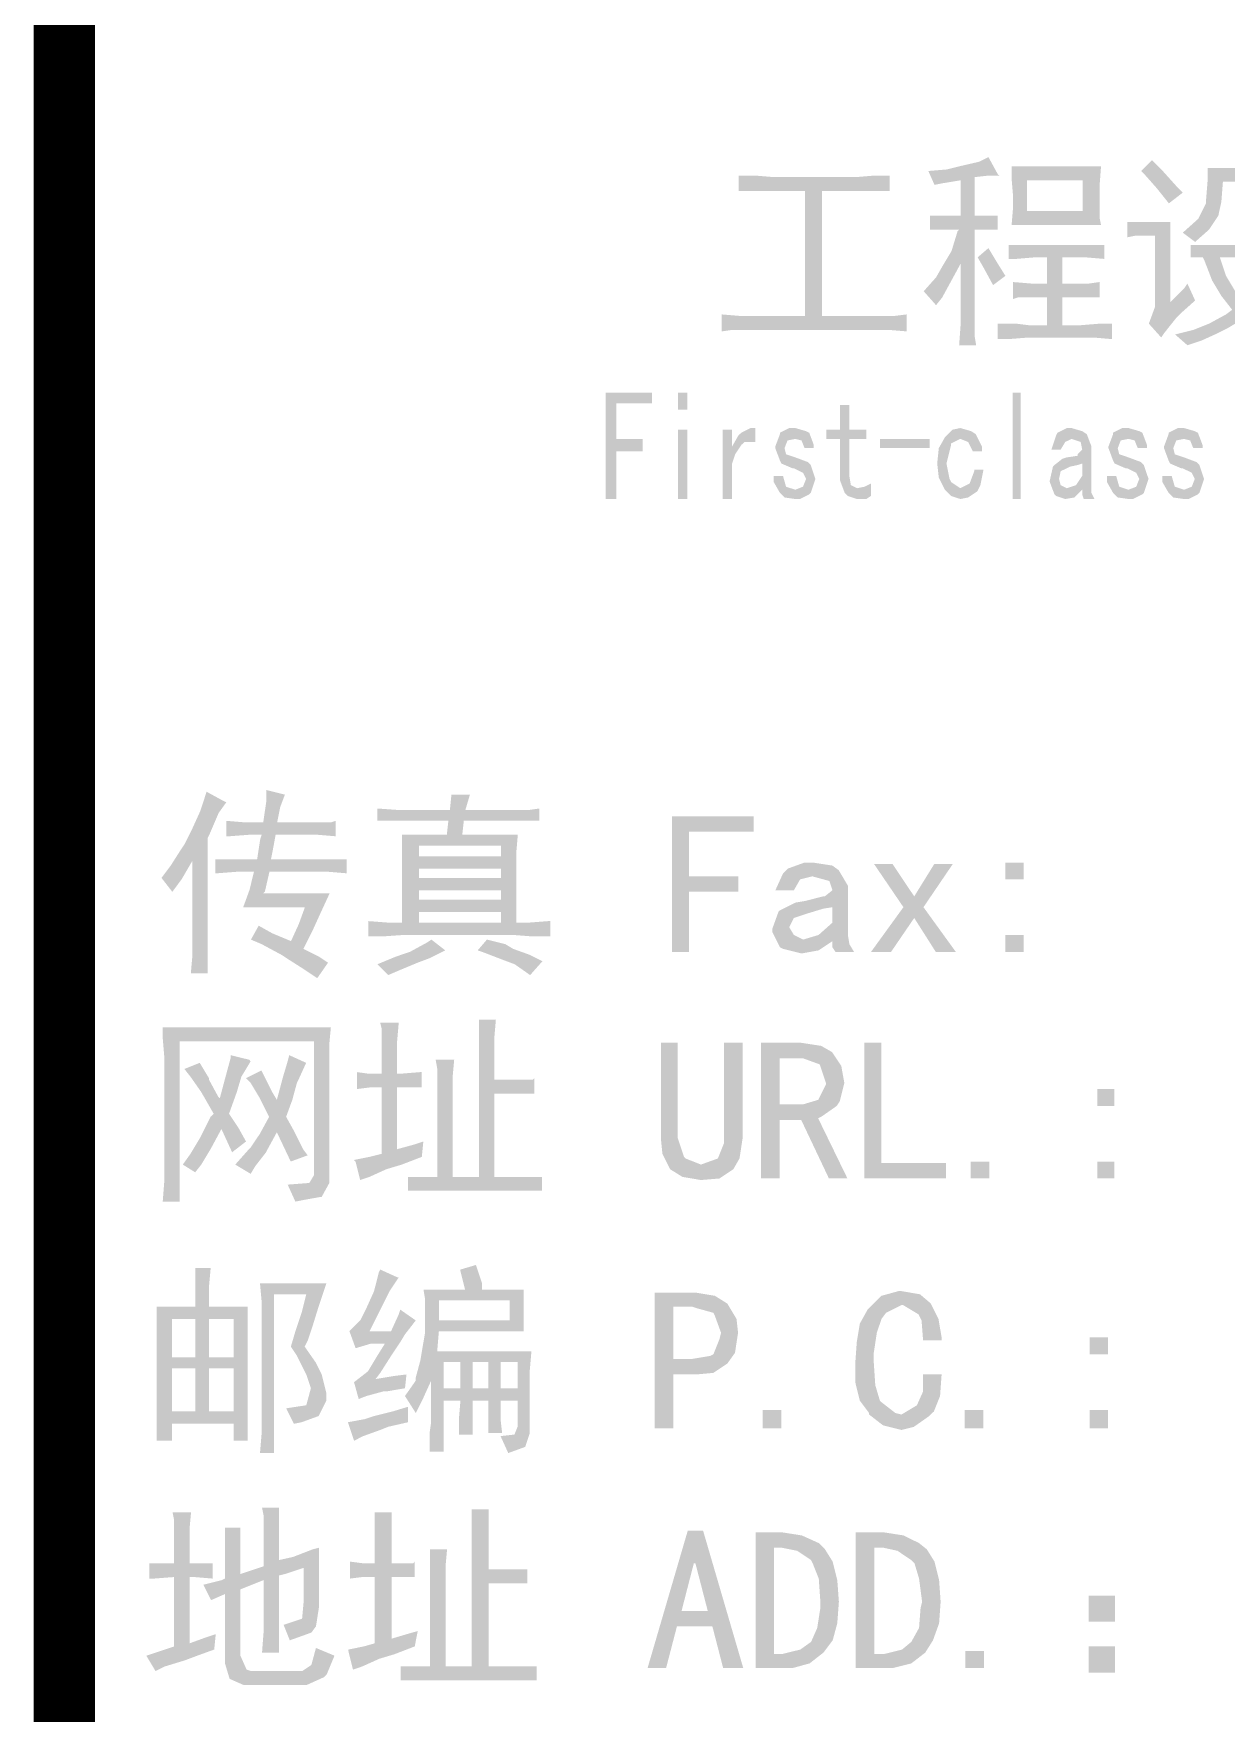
# Model space of a CAD drawing. Extents: x 290727 to 13733020, y 1731457 to 3643100.
# Drawn here: x 316402 to 317375, y 2195196 to 2196567 of the extents above; entities that cross this region are included whole.
import ezdxf
from ezdxf.enums import TextEntityAlignment as Align

# ---------------------------------------------------------------- set-up
doc = ezdxf.new("R2010")
doc.units = 0
doc.header["$LTSCALE"] = 10
doc.layers.get('0').update_dxf_attribs({"linetype": 'CONTINUOUS'})
doc.layers.add('-0 图签', color=7, linetype='CONTINUOUS')
doc.layers.add('-0 图签填写', color=4, linetype='CONTINUOUS')
doc.layers.get('0').off()
doc.styles.add('HNSJY', font='HNSJY-07', dxfattribs={"width": 0.8, "bigfont": 'HNSJY-HZ'})

# ---------------------------------------------------------------- blocks, each defined once
blk = doc.blocks.new('vhtemplate_标准图框_A2')
at = {"layer": '-0 图签'}
h = blk.add_hatch(color=256, dxfattribs=at)
h.paths.add_polyline_path([(529.707, 310.906), (530.612, 310.906), (530.612, 310.403), (529.707, 310.403)], flags=16)
h.paths.add_polyline_path([(529.556, 308.994), (529.48, 308.969), (529.48, 309.245), (529.782, 309.22), (530.034, 309.22), (530.034, 309.648), (529.832, 309.648), (529.53, 309.623), (529.405, 309.623), (529.405, 309.849), (530.965, 309.849), (530.965, 309.623), (530.663, 309.648), (530.285, 309.648), (530.285, 309.22), (530.713, 309.22), (530.889, 309.245), (530.889, 308.994), (530.285, 308.994), (530.285, 308.541), (530.587, 308.541), (530.889, 308.566), (531.09, 308.566), (531.09, 308.314), (530.789, 308.34), (529.732, 308.34), (529.405, 308.314), (529.228, 308.314), (529.228, 308.566), (529.53, 308.566), (529.732, 308.541), (530.034, 308.541), (530.034, 308.994)])
h.paths.add_polyline_path([(529.455, 310.931), (529.455, 311.133), (530.914, 311.133), (530.889, 310.806), (530.889, 310.302), (530.914, 310.177), (529.455, 310.177), (529.48, 310.478), (529.48, 310.629)])
h.paths.add_polyline_path([(532.147, 308.667), (532.223, 308.742), (532.449, 308.944), (532.323, 309.22), (532.273, 309.145), (532.047, 308.918), (532.047, 310.227), (531.342, 310.227), (531.342, 309.975), (531.468, 310), (531.795, 310), (531.795, 308.843), (531.694, 308.566), (531.896, 308.34), (531.946, 308.415)])
h.paths.add_polyline_path([(532.827, 310.327), (532.676, 310.101), (532.449, 309.9), (532.248, 310.051), (532.5, 310.277), (532.625, 310.529), (532.625, 310.554), (532.651, 310.881), (532.651, 311.108), (533.733, 311.108), (533.733, 310.353), (533.808, 310.252), (533.984, 310.227), (534.286, 310.252), (534.286, 309.975), (533.707, 309.975), (533.481, 310.126), (533.456, 310.177), (533.456, 310.881), (532.902, 310.881), (532.877, 310.554)])
h.paths.add_polyline_path([(535.771, 309.271), (535.645, 309.12), (535.418, 308.868), (535.418, 310.177), (534.94, 310.177), (534.664, 310.202), (534.664, 309.95), (535.167, 309.95), (535.167, 308.868), (535.091, 308.566), (535.268, 308.365), (535.368, 308.491), (535.569, 308.717), (535.947, 309.069)])
h.paths.add_polyline_path([(536.526, 308.264), (536.526, 309.925), (535.645, 309.925), (535.645, 310.177), (535.947, 310.151), (536.526, 310.151), (536.526, 311.208), (536.802, 311.208), (536.777, 310.906), (536.777, 310.151), (537.306, 310.151), (537.608, 310.177), (537.658, 310.177), (537.658, 309.925), (536.777, 309.925), (536.777, 308.642), (536.802, 308.34), (536.802, 308.264)])
h.paths.add_polyline_path([(529.354, 309.346), (529.228, 309.547), (529.077, 309.799), (528.901, 309.648), (529.002, 309.472), (529.153, 309.195)])
h.paths.add_polyline_path([(534.387, 308.491), (534.286, 308.516), (533.984, 308.541), (533.682, 308.642), (533.431, 308.793), (533.456, 308.818), (533.657, 309.069), (533.808, 309.346), (533.909, 309.573), (534.009, 309.849), (532.374, 309.849), (532.374, 309.648), (532.575, 309.648), (532.6, 309.598), (532.726, 309.271), (532.877, 309.019), (533.053, 308.793), (532.953, 308.717), (532.676, 308.566), (532.424, 308.465), (532.122, 308.39), (532.323, 308.214), (532.55, 308.289), (532.827, 308.415), (532.978, 308.491), (533.229, 308.642), (533.355, 308.541), (533.632, 308.415), (533.909, 308.314), (534.236, 308.239)])
h.paths.add_polyline_path([(533.431, 309.195), (533.254, 308.969), (533.104, 309.095), (532.953, 309.346), (532.852, 309.648), (533.632, 309.648), (533.582, 309.472)], flags=16)
h.paths.add_polyline_path([(528.474, 309.749), (528.323, 309.497), (528.222, 309.321), (528.021, 309.095), (528.222, 308.868), (528.323, 308.994), (528.624, 309.547), (528.624, 308.566), (528.599, 308.214), (528.876, 308.214), (528.851, 308.365), (528.851, 310.101), (529.228, 310.101), (529.228, 310.327), (528.851, 310.327), (528.851, 310.957), (529.077, 310.982), (529.254, 310.982), (529.228, 311.007), (529.077, 311.284), (528.926, 311.208), (528.599, 311.133), (528.398, 311.082), (528.096, 311.057), (528.197, 310.831), (528.323, 310.856), (528.624, 310.906), (528.624, 310.327), (528.121, 310.327), (528.121, 310.101), (528.599, 310.101), (528.574, 310.076)])
h.paths.add_polyline_path([(531.82, 310.78), (532.021, 310.529), (532.248, 310.705), (532.147, 310.806), (531.921, 311.057), (531.745, 311.233), (531.569, 311.057), (531.619, 311.007)])
h.paths.add_polyline_path([(535.242, 310.629), (535.418, 310.428), (535.645, 310.629), (535.519, 310.755), (535.268, 310.982), (535.091, 311.158), (534.915, 311.007), (535.041, 310.881)])
h.paths.add_polyline_path([(526.913, 310.959), (527.215, 310.984)])
h.paths.add_polyline_path([(526.913, 310.957), (525.58, 310.957), (525.278, 310.982), (525.001, 310.982), (525.001, 310.73), (526.083, 310.73), (526.083, 308.692), (525.026, 308.692), (524.724, 308.717), (524.724, 308.44), (524.9, 308.465), (527.442, 308.465), (527.744, 308.44), (527.744, 308.717), (527.542, 308.692), (526.36, 308.692), (526.36, 310.73), (527.467, 310.73), (527.467, 310.982), (527.215, 310.982)])
h = blk.add_hatch(color=256, dxfattribs=at)
h.paths.add_polyline_path([(524.743, 306.837), (524.743, 305.705), (524.894, 305.705), (524.894, 306.284), (524.945, 306.435), (525.045, 306.586), (525.096, 306.636), (525.272, 306.636), (525.272, 306.863), (525.196, 306.863), (525.045, 306.787), (524.995, 306.737), (524.894, 306.561), (524.894, 306.837)])
h.paths.add_polyline_path([(527.31, 306.686), (528.116, 306.686), (528.116, 306.535), (527.31, 306.535)])
h.paths.add_polyline_path([(530.255, 306.158), (530.229, 306.032), (530.255, 305.932), (530.355, 305.881), (530.506, 305.932), (530.607, 306.083), (530.607, 306.284), (530.531, 306.259), (530.406, 306.233)], flags=16)
h.paths.add_polyline_path([(525.7, 306.284), (525.876, 306.208), (525.901, 306.208), (526.052, 306.133), (526.102, 306.032), (526.052, 305.906), (525.926, 305.856), (525.775, 305.906), (525.725, 306.083), (525.574, 306.083), (525.574, 305.982), (525.675, 305.806), (525.75, 305.73), (525.926, 305.705), (526.002, 305.705), (526.153, 305.781), (526.178, 305.806), (526.253, 306.032), (526.178, 306.259), (526.128, 306.309), (525.926, 306.384), (525.775, 306.435), (525.75, 306.535), (525.8, 306.661), (525.926, 306.686), (526.027, 306.661), (526.077, 306.535), (526.228, 306.535), (526.228, 306.586), (526.153, 306.787), (526.102, 306.812), (525.926, 306.863), (525.826, 306.863), (525.675, 306.787), (525.675, 306.762), (525.599, 306.561), (525.599, 306.535), (525.675, 306.334)])
h.paths.add_polyline_path([(527.084, 306.837), (526.807, 306.837), (526.807, 307.24), (526.656, 307.24), (526.656, 306.837), (526.43, 306.837), (526.43, 306.686), (526.656, 306.686), (526.656, 306.007), (526.732, 305.806), (526.782, 305.755), (526.933, 305.705), (527.084, 305.705), (527.159, 305.755), (527.159, 305.957), (527.059, 305.906), (526.933, 305.881), (526.832, 305.932), (526.807, 306.083), (526.807, 306.686), (527.084, 306.686)])
h.paths.add_polyline_path([(528.468, 306.611), (528.619, 306.686), (528.745, 306.636), (528.82, 306.485), (528.971, 306.485), (528.971, 306.561), (528.871, 306.762), (528.795, 306.812), (528.619, 306.863), (528.493, 306.837), (528.367, 306.712), (528.267, 306.535), (528.241, 306.284), (528.267, 306.057), (528.367, 305.856), (528.468, 305.755), (528.619, 305.705), (528.745, 305.73), (528.896, 305.831), (528.946, 305.932), (528.996, 306.183), (528.845, 306.183), (528.845, 306.158), (528.77, 305.957), (528.619, 305.881), (528.468, 305.982), (528.443, 306.032), (528.392, 306.284), (528.468, 306.586)])
h.paths.add_polyline_path([(530.607, 305.856), (530.607, 305.781), (530.632, 305.705), (530.808, 305.705), (530.758, 305.806), (530.758, 306.561), (530.682, 306.762), (530.607, 306.812), (530.431, 306.863), (530.355, 306.863), (530.204, 306.787), (530.179, 306.737), (530.104, 306.51), (530.255, 306.51), (530.33, 306.636), (530.431, 306.686), (530.582, 306.636), (530.607, 306.51), (530.531, 306.435), (530.531, 306.41), (530.355, 306.384), (530.28, 306.359), (530.154, 306.259), (530.129, 306.233), (530.078, 306.007), (530.078, 305.982), (530.154, 305.781), (530.179, 305.755), (530.33, 305.705), (530.481, 305.73)])
h.paths.add_polyline_path([(531.135, 306.284), (531.311, 306.208), (531.337, 306.208), (531.488, 306.133), (531.538, 306.032), (531.488, 305.906), (531.362, 305.856), (531.211, 305.906), (531.16, 306.083), (531.01, 306.083), (531.01, 305.982), (531.11, 305.806), (531.186, 305.73), (531.362, 305.705), (531.437, 305.705), (531.588, 305.781), (531.613, 305.806), (531.689, 306.032), (531.613, 306.259), (531.563, 306.309), (531.362, 306.384), (531.211, 306.435), (531.186, 306.535), (531.236, 306.661), (531.362, 306.686), (531.462, 306.661), (531.513, 306.535), (531.664, 306.535), (531.664, 306.586), (531.588, 306.787), (531.538, 306.812), (531.362, 306.863), (531.261, 306.863), (531.11, 306.787), (531.11, 306.762), (531.035, 306.561), (531.035, 306.535), (531.11, 306.334)])
h.paths.add_polyline_path([(532.041, 306.284), (532.217, 306.208), (532.243, 306.208), (532.394, 306.133), (532.444, 306.032), (532.394, 305.906), (532.268, 305.856), (532.117, 305.906), (532.066, 306.083), (531.915, 306.083), (531.915, 305.982), (532.016, 305.806), (532.092, 305.73), (532.268, 305.705), (532.343, 305.705), (532.494, 305.781), (532.519, 305.806), (532.595, 306.032), (532.519, 306.259), (532.469, 306.309), (532.268, 306.384), (532.117, 306.435), (532.092, 306.535), (532.142, 306.661), (532.268, 306.686), (532.368, 306.661), (532.419, 306.535), (532.57, 306.535), (532.57, 306.586), (532.494, 306.787), (532.444, 306.812), (532.268, 306.863), (532.167, 306.863), (532.016, 306.787), (532.016, 306.762), (531.941, 306.561), (531.941, 306.535), (532.016, 306.334)])
h.paths.add_polyline_path([(528.474, 309.749), (528.323, 309.497), (528.222, 309.321), (528.021, 309.095), (528.222, 308.868), (528.323, 308.994), (528.624, 309.547), (528.624, 308.566), (528.599, 308.214), (528.876, 308.214), (528.851, 308.365), (528.851, 310.101), (529.228, 310.101), (529.228, 310.327), (528.851, 310.327), (528.851, 310.957), (529.077, 310.982), (529.254, 310.982), (529.228, 311.007), (529.077, 311.284), (528.926, 311.208), (528.599, 311.133), (528.398, 311.082), (528.096, 311.057), (528.197, 310.831), (528.323, 310.856), (528.624, 310.906), (528.624, 310.327), (528.121, 310.327), (528.121, 310.101), (528.599, 310.101), (528.574, 310.076)])
h.paths.add_polyline_path([(529.474, 307.441), (529.6, 307.441), (529.6, 305.705), (529.474, 305.705)])
h = blk.add_hatch(color=256, dxfattribs=at)
h.paths.add_polyline_path([(523.435, 306.485), (523.435, 306.686), (523.007, 306.686), (523.007, 307.265), (523.586, 307.265), (523.586, 307.441), (522.831, 307.441), (522.831, 305.705), (523.007, 305.705), (523.007, 306.485)])
h.paths.add_polyline_path([(524.014, 306.837), (524.165, 306.837), (524.165, 305.705), (524.014, 305.705)])
h.paths.add_polyline_path([(524.014, 307.441), (524.165, 307.441), (524.165, 307.165), (524.014, 307.165)])
h = blk.add_hatch(color=256, dxfattribs=at)
h.paths.add_polyline_path([(518.303, 298.139), (518.152, 298.239), (517.901, 298.365), (518.052, 298.667), (518.178, 298.944), (518.329, 299.271), (517.246, 299.271), (517.272, 299.296), (517.347, 299.623), (518.303, 299.623), (518.605, 299.598), (518.605, 299.825), (517.372, 299.825), (517.397, 299.951), (517.448, 300.227), (518.127, 300.227), (518.429, 300.202), (518.429, 300.454), (518.354, 300.429), (517.473, 300.429), (517.523, 300.68), (517.599, 300.882), (517.297, 300.957), (517.297, 300.781), (517.246, 300.429), (516.944, 300.429), (516.643, 300.454), (516.643, 300.202), (516.693, 300.202), (517.02, 300.227), (517.221, 300.227), (517.196, 300.152), (517.146, 299.825), (516.466, 299.825), (516.466, 299.598), (516.492, 299.598), (516.819, 299.623), (517.095, 299.623), (517.02, 299.321), (516.919, 299.045), (517.926, 299.045), (517.825, 298.768), (517.699, 298.491), (517.397, 298.617), (517.171, 298.743), (517.045, 298.516), (517.221, 298.441), (517.548, 298.265), (517.624, 298.214), (517.901, 298.038), (518.127, 297.887)])
h.paths.add_polyline_path([(516.089, 300.328), (516.215, 300.605), (516.315, 300.907), (516.315, 300.932), (516.592, 300.781), (516.643, 300.756), (516.517, 300.58), (516.366, 300.227), (516.341, 300.177), (516.341, 297.963), (516.064, 297.963), (516.089, 298.239), (516.089, 299.8), (515.913, 299.498), (515.762, 299.296), (515.586, 299.523), (515.737, 299.724), (515.913, 300.001), (515.963, 300.076)])
h = blk.add_hatch(color=256, dxfattribs=at)
h.paths.add_polyline_path([(519.964, 298.214), (520.216, 298.34), (519.989, 298.516), (519.914, 298.466), (519.637, 298.315), (519.411, 298.239), (519.109, 298.114), (519.285, 297.937), (519.461, 298.013), (519.763, 298.139)])
h.paths.add_polyline_path([(520.895, 298.516), (520.744, 298.34), (520.82, 298.315), (521.147, 298.189), (521.348, 298.114), (521.6, 297.937), (521.801, 298.164), (521.6, 298.265), (521.323, 298.365), (521.197, 298.441)])
h.paths.add_polyline_path([(519.788, 299.875), (521.122, 299.875), (521.122, 300.051), (519.788, 300.051)], flags=16)
h.paths.add_polyline_path([(519.788, 299.523), (521.122, 299.523), (521.122, 299.674), (519.788, 299.674)], flags=16)
h.paths.add_polyline_path([(519.788, 299.17), (521.122, 299.17), (521.122, 299.321), (519.788, 299.321)], flags=16)
h.paths.add_polyline_path([(519.788, 298.793), (521.122, 298.793), (521.122, 298.969), (519.788, 298.969)], flags=16)
h.paths.add_polyline_path([(518.958, 298.567), (519.184, 298.567), (519.536, 298.592), (521.323, 298.592), (521.65, 298.567), (521.927, 298.567), (521.927, 298.818), (521.902, 298.818), (521.575, 298.793), (521.373, 298.793), (521.373, 299.925), (521.399, 300.227), (520.493, 300.227), (520.518, 300.454), (521.751, 300.454), (521.751, 300.655), (521.575, 300.63), (520.543, 300.63), (520.618, 300.882), (520.316, 300.882), (520.291, 300.63), (519.461, 300.63), (519.109, 300.655), (519.109, 300.454), (520.266, 300.454), (520.241, 300.227), (519.511, 300.227), (519.511, 298.793), (519.285, 298.793), (518.958, 298.818)])
h = blk.add_hatch(color=256, dxfattribs=at)
h.paths.add_polyline_path([(527.866, 299.221), (528.193, 299.749), (528.495, 299.749), (528.017, 299.045), (528.545, 298.315), (528.218, 298.315), (527.866, 298.869), (527.488, 298.315), (527.161, 298.315), (527.69, 299.045), (527.211, 299.749), (527.513, 299.749)])
h.paths.add_polyline_path([(524.997, 299.296), (524.997, 299.548), (524.192, 299.548), (524.192, 300.278), (525.249, 300.278), (525.249, 300.529), (523.915, 300.529), (523.915, 298.315), (524.192, 298.315), (524.192, 299.296)])
h.paths.add_polyline_path([(526.054, 298.516), (526.306, 298.592), (526.532, 298.793), (526.532, 299.045), (526.381, 299.02), (526.129, 298.944), (525.903, 298.869), (525.827, 298.718), (525.903, 298.592)], flags=16)
h.paths.add_polyline_path([(526.079, 299.145), (526.381, 299.221), (526.406, 299.221), (526.532, 299.321), (526.482, 299.472), (526.205, 299.548), (526.004, 299.498), (525.903, 299.321), (525.601, 299.321), (525.727, 299.598), (525.802, 299.674), (526.079, 299.774), (526.205, 299.774), (526.532, 299.724), (526.633, 299.649), (526.784, 299.397), (526.784, 298.592), (526.809, 298.441), (526.884, 298.315), (526.582, 298.315), (526.532, 298.39), (526.532, 298.491), (526.306, 298.34), (526.029, 298.29), (525.727, 298.365), (525.676, 298.39), (525.551, 298.642), (525.551, 298.692), (525.651, 298.969), (525.676, 298.994), (525.928, 299.12)])
h.paths.add_polyline_path([(529.35, 298.592), (529.652, 298.592), (529.652, 298.315), (529.35, 298.315)])
h.paths.add_polyline_path([(529.35, 299.774), (529.652, 299.774), (529.652, 299.498), (529.35, 299.498)])
h = blk.add_hatch(color=256, dxfattribs=at)
h.paths.add_polyline_path([(518.827, 294.593), (518.978, 294.644), (519.254, 294.769), (519.506, 294.845), (519.833, 294.971), (519.858, 295.222), (519.707, 295.172), (519.43, 295.096), (519.43, 296.103), (519.833, 296.103), (519.833, 296.354), (519.808, 296.354), (519.506, 296.329), (519.43, 296.329), (519.43, 296.858), (519.456, 297.159), (519.154, 297.159), (519.179, 297.059), (519.179, 296.329), (518.952, 296.329), (518.776, 296.354), (518.776, 296.078), (518.978, 296.103), (519.179, 296.103), (519.179, 295.021), (518.978, 294.971), (518.726, 294.92), (518.751, 294.895)])
h.paths.add_polyline_path([(526.299, 295.901), (526.425, 296.153), (526.425, 296.178), (526.324, 296.48), (526.047, 296.581), (525.67, 296.581), (525.67, 295.826), (526.047, 295.826)], flags=16)
h.paths.add_polyline_path([(521.67, 296.002), (521.015, 296.002), (521.015, 294.644), (521.795, 294.644), (521.795, 294.417), (519.607, 294.417), (519.607, 294.644), (520.085, 294.644), (520.085, 296.405), (520.059, 296.556), (520.361, 296.556), (520.336, 296.279), (520.336, 294.644), (520.764, 294.644), (520.764, 297.21), (521.041, 297.21), (521.015, 296.908), (521.015, 296.229), (521.644, 296.229), (521.67, 296.254)])
h.paths.add_polyline_path([(530.852, 295.801), (530.852, 296.078), (531.129, 296.078), (531.129, 295.801)])
h.paths.add_polyline_path([(526.525, 296.681), (526.676, 296.455), (526.726, 296.178), (526.651, 295.876), (526.601, 295.801), (526.349, 295.625), (526.299, 295.6), (526.777, 294.618), (526.475, 294.618), (526.022, 295.574), (525.67, 295.574), (525.67, 294.618), (525.368, 294.618), (525.368, 296.832), (526.022, 296.832), (526.349, 296.782)])
h.paths.add_polyline_path([(527.33, 294.87), (528.387, 294.87), (528.387, 294.618), (527.054, 294.618), (527.054, 296.832), (527.33, 296.832)])
h.paths.add_polyline_path([(529.091, 294.895), (529.091, 294.618), (528.789, 294.618), (528.789, 294.895)])
h.paths.add_polyline_path([(531.129, 294.895), (531.129, 294.618), (530.852, 294.618), (530.852, 294.895)])
h.paths.add_polyline_path([(516.21, 296.505), (515.959, 296.405), (516.059, 296.279), (516.235, 296.027), (516.437, 295.675), (516.386, 295.625), (516.21, 295.273), (516.059, 295.021), (515.933, 294.845), (516.135, 294.719), (516.235, 294.845), (516.386, 295.096), (516.562, 295.423), (516.588, 295.373), (516.738, 295.046), (516.965, 295.222), (516.839, 295.449), (516.688, 295.675), (516.814, 296.027), (516.889, 296.279), (517.04, 296.53), (517.015, 296.556), (516.713, 296.631), (516.713, 296.581), (516.638, 296.304), (516.537, 295.927), (516.512, 295.952), (516.361, 296.229), (516.361, 296.254)], flags=17)
h.paths.add_polyline_path([(517.317, 295.096), (517.468, 295.373), (517.694, 294.895), (517.971, 294.996), (517.896, 295.096), (517.745, 295.398), (517.619, 295.625), (517.72, 295.901), (517.795, 296.178), (517.82, 296.229), (517.946, 296.505), (517.669, 296.631), (517.644, 296.53), (517.569, 296.279), (517.468, 295.901), (517.393, 296.027), (517.216, 296.38), (516.965, 296.254), (517.04, 296.178), (517.191, 295.927), (517.342, 295.625), (517.191, 295.348), (517.04, 295.122), (516.99, 295.071), (516.789, 294.845), (517.04, 294.694), (517.116, 294.82), (517.292, 295.046)], flags=16)
h.paths.add_polyline_path([(524.764, 296.832), (524.764, 295.197), (524.663, 294.945), (524.387, 294.845), (524.135, 294.945), (524.11, 294.971), (524.009, 295.273), (524.009, 296.832), (523.733, 296.832), (523.733, 295.273), (523.758, 295.021), (523.884, 294.769), (524.085, 294.644), (524.387, 294.593), (524.689, 294.618), (524.915, 294.769), (525.016, 294.945), (525.066, 295.273), (525.066, 296.832)])
h.paths.add_polyline_path([(515.606, 297.084), (518.349, 297.084), (518.323, 296.807), (518.323, 294.543), (518.198, 294.316), (518.173, 294.316), (517.896, 294.266), (517.77, 294.241), (517.644, 294.518), (517.971, 294.543), (517.996, 294.543), (518.072, 294.669), (518.072, 296.858), (515.883, 296.858), (515.883, 294.241), (515.606, 294.241), (515.631, 294.568), (515.631, 296.606), (515.606, 296.908)])
h = blk.add_hatch(color=256, dxfattribs=at)
h.paths.add_polyline_path([(516.136, 291.522), (515.759, 291.522), (515.759, 290.817), (516.136, 290.817)], flags=16)
h.paths.add_polyline_path([(516.136, 292.327), (515.759, 292.327), (515.759, 291.698), (516.136, 291.698)], flags=16)
h.paths.add_polyline_path([(516.765, 291.522), (516.363, 291.522), (516.363, 290.817), (516.765, 290.817)], flags=16)
h.paths.add_polyline_path([(516.765, 292.327), (516.363, 292.327), (516.363, 291.698), (516.765, 291.698)], flags=16)
h.paths.add_polyline_path([(515.507, 290.339), (515.507, 292.528), (516.136, 292.528), (516.136, 293.157), (516.388, 293.157), (516.363, 292.88), (516.363, 292.528), (516.992, 292.528), (516.992, 290.339), (516.765, 290.339), (516.765, 290.616), (515.759, 290.616), (515.759, 290.339)])
h.paths.add_polyline_path([(517.419, 292.729), (517.419, 290.138)])
h = blk.add_hatch(color=256, dxfattribs=at)
h.paths.add_polyline_path([(519.583, 291.421), (519.382, 291.396), (519.08, 291.346), (519.155, 291.446), (519.331, 291.723), (519.482, 291.949), (519.558, 292.075), (519.734, 292.302), (519.482, 292.478), (519.457, 292.402), (519.331, 292.126), (518.979, 292.126), (519.306, 292.78), (519.457, 293.006), (519.432, 293.006), (519.155, 293.132), (519.13, 293.082), (519.054, 292.78), (518.929, 292.503), (518.828, 292.302), (518.652, 292.126), (518.753, 291.849), (519.004, 291.924), (519.231, 291.924), (519.105, 291.723), (518.954, 291.471), (518.727, 291.295), (518.803, 291.019), (518.929, 291.069), (519.205, 291.144), (519.256, 291.144), (519.558, 291.195)])
h.paths.add_polyline_path([(518.727, 290.339), (518.878, 290.415), (519.155, 290.515), (519.281, 290.566), (519.608, 290.641), (519.608, 290.893), (519.356, 290.817), (519.054, 290.742), (518.904, 290.692), (518.627, 290.641)])
h = blk.add_hatch(color=256, dxfattribs=at)
h.paths.add_polyline_path([(520.665, 291.195), (520.916, 291.195), (520.916, 291.622), (520.665, 291.622)], flags=16)
h.paths.add_polyline_path([(521.117, 291.195), (521.394, 291.195), (521.394, 291.622), (521.117, 291.622)], flags=16)
h.paths.add_polyline_path([(520.187, 291.195), (520.463, 291.195), (520.463, 291.622), (520.187, 291.622)], flags=16)
h.paths.add_polyline_path([(520.111, 292.629), (521.268, 292.629), (521.268, 292.302), (520.111, 292.302)], flags=16)
h.paths.add_polyline_path([(520.438, 290.44), (520.665, 290.44), (520.665, 290.993), (520.916, 290.993), (520.916, 290.465), (521.143, 290.465), (521.117, 290.692), (521.117, 290.993), (521.394, 290.993), (521.394, 290.566), (521.344, 290.44), (521.117, 290.415), (521.243, 290.138), (521.52, 290.239), (521.595, 290.465), (521.595, 291.497), (521.621, 291.798), (520.086, 291.798), (520.086, 291.824), (520.111, 292.126), (521.495, 292.126), (521.495, 292.805), (520.816, 292.805), (520.816, 292.905), (520.715, 293.207), (520.463, 293.132), (520.463, 293.107), (520.539, 292.805), (519.86, 292.805), (519.885, 292.654), (519.885, 292.1), (519.809, 291.648), (519.734, 291.371), (519.734, 291.32), (519.558, 291.069), (519.734, 290.792), (519.86, 291.044), (519.985, 291.32), (519.985, 290.641), (519.96, 290.465), (519.96, 290.163), (520.187, 290.163), (520.187, 290.993), (520.463, 290.993), (520.438, 290.692)])
blk.add_hatch(color=256, dxfattribs=at).paths.add_polyline_path([(517.419, 292.729), (517.948, 292.729), (517.872, 292.427), (517.771, 292.126), (517.696, 291.874), (517.797, 291.723), (517.948, 291.421), (518.023, 291.195), (517.948, 290.918), (517.62, 290.868), (517.746, 290.616), (517.872, 290.641), (518.149, 290.742), (518.275, 290.993), (518.275, 291.119), (518.199, 291.421), (518.098, 291.622), (517.922, 291.874), (517.973, 291.975), (518.048, 292.201), (518.149, 292.528), (518.275, 292.905), (517.193, 292.905), (517.218, 292.629), (517.218, 290.44), (517.193, 290.138), (517.419, 290.138)])
h = blk.add_hatch(color=256, dxfattribs=at)
h.paths.add_polyline_path([(524.967, 292.327), (524.992, 292.1), (524.942, 291.773), (524.816, 291.597), (524.589, 291.446), (524.313, 291.421), (523.935, 291.421), (523.935, 290.541), (523.633, 290.541), (523.633, 292.754), (524.313, 292.754), (524.614, 292.704), (524.816, 292.578)])
h.paths.add_polyline_path([(524.715, 292.1), (524.614, 292.377), (524.589, 292.427), (524.313, 292.503), (524.237, 292.528), (523.935, 292.528), (523.935, 291.673), (524.237, 291.673), (524.539, 291.723), (524.589, 291.748), (524.69, 292)], flags=16)
h.paths.add_polyline_path([(525.394, 290.842), (525.696, 290.842), (525.696, 290.541), (525.394, 290.541)])
h.paths.add_polyline_path([(526.904, 291.295), (526.979, 290.993), (527.13, 290.792), (527.13, 290.767), (527.357, 290.591), (527.659, 290.515), (527.86, 290.566), (528.111, 290.742), (528.187, 290.817), (528.288, 291.069), (528.313, 291.421), (528.011, 291.421), (528.011, 291.144), (527.91, 290.918), (527.659, 290.767), (527.558, 290.792), (527.332, 290.968), (527.306, 290.993), (527.231, 291.245), (527.206, 291.622), (527.206, 291.773), (527.256, 292.1), (527.332, 292.327), (527.407, 292.427), (527.659, 292.553), (527.684, 292.553), (527.935, 292.402), (527.986, 292.302), (528.011, 291.975), (528.313, 291.975), (528.313, 292.025), (528.262, 292.327), (528.137, 292.578), (527.96, 292.729), (527.659, 292.78), (527.608, 292.78), (527.332, 292.704), (527.105, 292.478), (526.979, 292.251), (526.929, 291.949), (526.904, 291.597)])
h.paths.add_polyline_path([(528.69, 290.842), (528.992, 290.842), (528.992, 290.541), (528.69, 290.541)])
h.paths.add_polyline_path([(530.728, 290.842), (531.03, 290.842), (531.03, 290.541), (530.728, 290.541)])
h.paths.add_polyline_path([(530.728, 292.025), (531.03, 292.025), (531.03, 291.748), (530.728, 291.748)])
h = blk.add_hatch(color=256, dxfattribs=at)
h.paths.add_polyline_path([(515.64, 286.656), (515.489, 286.58), (515.338, 286.832), (515.791, 286.983), (515.791, 288.115), (515.464, 288.09), (515.389, 288.09), (515.389, 288.341), (515.791, 288.341), (515.791, 289.046), (515.766, 289.172), (516.068, 289.172), (516.043, 288.895), (516.043, 288.341), (516.42, 288.341), (516.42, 288.09), (516.118, 288.115), (516.043, 288.115), (516.043, 287.033), (516.32, 287.134), (516.471, 287.184), (516.446, 286.932), (516.169, 286.832), (515.968, 286.756)])
h.paths.add_polyline_path([(516.974, 286.605), (517.05, 286.58), (517.88, 286.58), (518.031, 286.681), (518.106, 286.958), (518.408, 286.832), (518.283, 286.53), (518.232, 286.479), (517.955, 286.354), (516.924, 286.354), (516.697, 286.454), (516.622, 286.706), (516.622, 287.838), (516.395, 287.738), (516.269, 287.989), (516.571, 288.065), (516.622, 288.09), (516.622, 288.92), (516.873, 288.92), (516.873, 288.165), (517.251, 288.291), (517.251, 289.122), (517.226, 289.247), (517.502, 289.247), (517.502, 288.392), (517.729, 288.442), (518.056, 288.568), (518.157, 288.593), (518.157, 287.637), (518.106, 287.31), (518.031, 287.209), (517.754, 287.109), (517.679, 287.083), (517.578, 287.335), (517.88, 287.436), (517.905, 287.712), (517.905, 288.266), (517.603, 288.165), (517.502, 288.14), (517.502, 286.882), (517.226, 286.882), (517.251, 287.209), (517.251, 288.065), (516.873, 287.914), (516.873, 286.832)])
h = blk.add_hatch(color=256, dxfattribs=at)
h.paths.add_polyline_path([(518.635, 286.907), (518.635, 286.932), (518.886, 286.983), (519.063, 287.033), (519.063, 288.115), (518.861, 288.115), (518.66, 288.09), (518.66, 288.367), (518.861, 288.341), (519.063, 288.341), (519.063, 289.172), (519.339, 289.172), (519.339, 288.341), (519.692, 288.341), (519.717, 288.367), (519.717, 288.115), (519.339, 288.115), (519.339, 287.109), (519.591, 287.184), (519.767, 287.234), (519.717, 286.983), (519.39, 286.857), (519.138, 286.781), (518.861, 286.656), (518.71, 286.605)])
h.paths.add_polyline_path([(519.968, 286.656), (519.968, 288.568), (520.245, 288.568), (520.22, 288.291), (520.22, 286.656), (520.648, 286.656), (520.648, 289.222), (520.925, 289.222), (520.925, 288.241), (521.554, 288.241), (521.554, 288.014), (520.925, 288.014), (520.925, 286.656), (521.705, 286.656), (521.705, 286.429), (519.49, 286.429), (519.49, 286.656)])
h = blk.add_hatch(color=256, dxfattribs=at)
h.paths.add_polyline_path([(524.07, 287.561), (524.271, 288.341), (524.296, 288.341), (524.498, 287.561)], flags=16)
h.paths.add_polyline_path([(523.516, 286.63), (523.818, 286.63), (523.995, 287.31), (524.573, 287.31), (524.749, 286.63), (525.077, 286.63), (524.422, 288.87), (524.171, 288.87)])
h.paths.add_polyline_path([(526.637, 287.712), (526.611, 288.065), (526.536, 288.367), (526.41, 288.568), (526.309, 288.669), (526.033, 288.794), (525.706, 288.845), (525.278, 288.845), (525.278, 286.63), (525.882, 286.63), (526.159, 286.706), (526.385, 286.882), (526.536, 287.083), (526.611, 287.36)])
h.paths.add_polyline_path([(526.284, 287.285), (526.184, 287.058), (526.008, 286.932), (525.706, 286.857), (525.58, 286.857), (525.58, 288.593), (525.706, 288.593), (525.957, 288.543), (526.184, 288.392), (526.209, 288.341), (526.309, 288.09), (526.335, 287.712), (526.335, 287.612)], flags=16)
h.paths.add_polyline_path([(528.272, 288.065), (528.197, 288.367), (528.071, 288.568), (527.945, 288.669), (527.693, 288.794), (527.366, 288.845), (526.913, 288.845), (526.913, 286.63), (527.517, 286.63), (527.819, 286.706), (528.046, 286.882), (528.172, 287.083), (528.272, 287.36), (528.297, 287.712)])
h.paths.add_polyline_path([(527.945, 287.285), (527.819, 287.058), (527.668, 286.932), (527.366, 286.857), (527.215, 286.857), (527.215, 288.593), (527.366, 288.593), (527.593, 288.543), (527.819, 288.392), (527.87, 288.341), (527.945, 288.09), (527.995, 287.712), (527.97, 287.612)], flags=16)
h.paths.add_polyline_path([(528.7, 286.907), (529.002, 286.907), (529.002, 286.63), (528.7, 286.63)])
h.paths.add_polyline_path([(530.713, 286.983), (531.141, 286.983), (531.141, 286.555), (530.713, 286.555)])
h.paths.add_polyline_path([(530.713, 287.813), (531.141, 287.813), (531.141, 287.385), (530.713, 287.385)])
at = {"layer": '-0 图签', "const_width": 1}
blk.add_lwpolyline([(514, 410), (514, 10)], dxfattribs=at)
at = {"layer": '-0 图签'}
blk.add_lwpolyline([(514, 10), (584, 10), (584, 410), (514, 410)], close=True, dxfattribs=at)
at = {"layer": '-0 图签填写', "style": 'HNSJY', "width": 0.8}
for tag, height, p in [('审核', 3.5, (546.688, 172)), ('项目负责人', 3.5, (546.688, 164)), ('项目负责人2', 3.5, (546.688, 156)), ('专业负责人', 3.5, (546.688, 148)), ('专业负责人2', 3.5, (546.688, 140)), ('校对', 3.5, (546.688, 132)), ('设计', 3.5, (546.688, 124)), ('制图', 3.5, (546.688, 116)), ('建设单位', 3.5, (559, 107)), ('工程名称', 3.5, (559, 97)), ('项目名称', 3.5, (559, 87)), ('合同编号', 3.5, (559, 77)), ('项目编号', 3.5, (559, 67)), ('图名', 5, (548.663, 40.5)), ('图别', 3.5, (539.5, 22)), ('图号', 3.5, (573.5, 22)), ('版次', 3.5, (539.5, 14)), ('日期', 3.5, (573.5, 14))]:
    blk.add_attdef(tag, text='', height=height, dxfattribs=at).set_placement(p, align=Align.MIDDLE_CENTER)

msp = doc.modelspace()

# ---------------------------------------------------------------- block references
at = {"color": 3, "linetype": 'Continuous', "xscale": 50, "yscale": 50, "zscale": 50}
msp.add_blockref('vhtemplate_标准图框_A2', (290726.6, 2180901.8), dxfattribs=at)

doc.saveas('drawing.dxf')
